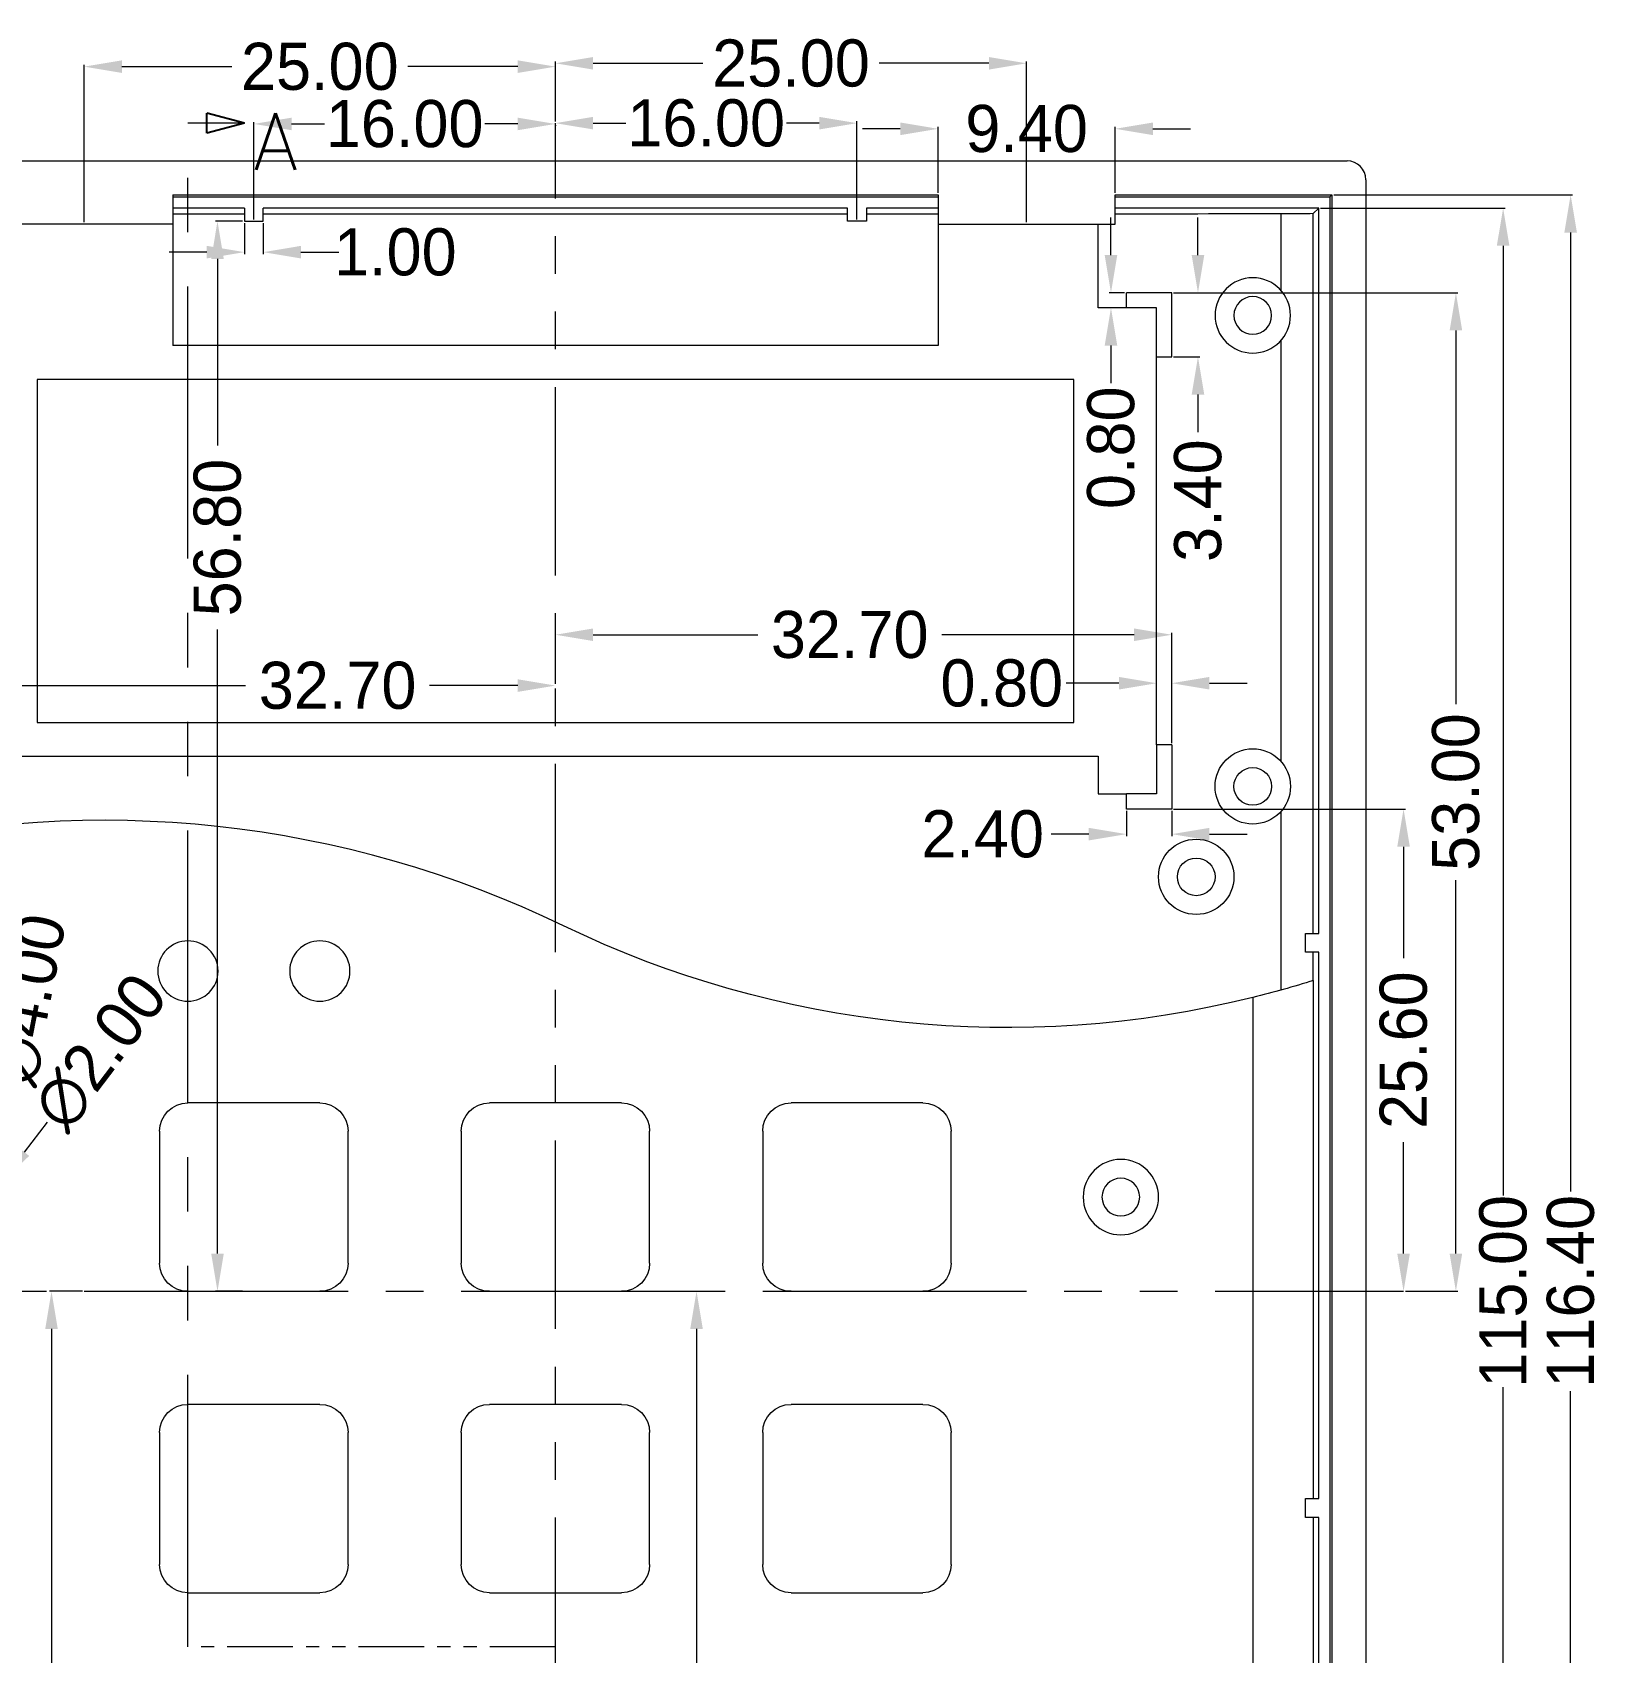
# Model space of a CAD drawing. Extents: x 142 to 418, y 267 to 420.
# Drawn here: x 198.3 to 281.5, y 321.5 to 407.5 of the extents above; entities that cross this region are included whole.
import ezdxf

# ---------------------------------------------------------------- set-up
doc = ezdxf.new("R2010")
doc.units = 0
doc.header["$MEASUREMENT"] = 0
doc.linetypes.add('PHANTOM', pattern=[2.5, 1.25, -0.25, 0.25, -0.25, 0.25, -0.25])
for name, color, linetype in [('10', 7, 'Continuous'), ('20', 7, 'Continuous'), ('TOP', 7, 'Continuous')]:
    doc.layers.add(name, color=color, linetype=linetype)
doc.styles.add('blockfont', font='simplex.shx', dxfattribs={"bigfont": 'bigfont'})
doc.dimstyles.get("Standard").update_dxf_attribs({"dimtxt": 0.18, "dimasz": 0.18, "dimexe": 0.18, "dimexo": 0.0625, "dimgap": 0.09, "dimtad": 0, "dimtih": 1, "dimtoh": 1, "dimdec": 4, "dimzin": 0, "dimdsep": 46, "dimtxsty": 'Standard', "dimcen": 0.09, "dimadec": 0, "dimazin": 0, "dimtfac": 1, "dimtdec": 4, "dimtofl": 0, "dimtmove": 0, "dimatfit": 3, "dimfxl": 0, "dimtolj": 1, "dimtzin": 0, "dimarcsym": 0})

# ---------------------------------------------------------------- blocks, each defined once
blk = doc.blocks.new('ASSORTED_DRAFT3')
at = {"color": 13}
for p, q in [((224.461, 374.209, 224.461), (222.461, 374.744)), ((222.461, 373.673), (222.461, 374.744)), ((224.461, 374.209, 224.461), (222.461, 373.673))]:
    blk.add_line(p, q, dxfattribs=at)
blk = doc.blocks.new('*D31')
at = {"color": 4, "linetype": 'Continuous', "lineweight": 9}
for p, q in [((210.028, 397.57), (210.028, 402.734)), ((212.028, 402.634), (213.772, 402.634)), ((224.028, 402.634), (222.285, 402.634)), ((226.028, 402.57), (226.028, 402.534))]:
    blk.add_line(p, q, dxfattribs=at)
for points in [[(212.028, 402.967), (212.028, 402.301), (210.028, 402.634)], [(224.028, 402.967), (224.028, 402.301), (226.028, 402.634)]]:
    blk.add_solid(points, dxfattribs=at)
at = {"layer": 'Defpoints', "color": 0, "linetype": 'Continuous', "lineweight": 9}
for p in [(210.028, 402.634), (226.028, 402.67), (210.028, 397.47)]:
    blk.add_point(p, dxfattribs=at)
at = {"color": 3, "linetype": 'Continuous', "lineweight": 9, "insert": (218.028, 402.634), "char_height": 2.5, "attachment_point": 5}
blk.add_mtext('\\A1;16.00', dxfattribs=at)
blk = doc.blocks.new('*D32')
at = {"color": 4, "linetype": 'Continuous', "lineweight": 9}
for p, q in [((226.028, 402.77), (226.028, 402.775)), ((228.028, 402.675), (229.772, 402.675)), ((240.028, 402.675), (238.285, 402.675)), ((242.028, 397.57), (242.028, 402.775))]:
    blk.add_line(p, q, dxfattribs=at)
for points in [[(228.028, 403.009), (228.028, 402.342), (226.028, 402.675)], [(240.028, 403.009), (240.028, 402.342), (242.028, 402.675)]]:
    blk.add_solid(points, dxfattribs=at)
at = {"layer": 'Defpoints', "color": 0, "linetype": 'Continuous', "lineweight": 9}
for p in [(226.028, 402.67), (242.028, 402.675), (242.028, 397.47)]:
    blk.add_point(p, dxfattribs=at)
at = {"color": 3, "linetype": 'Continuous', "lineweight": 9, "insert": (234.028, 402.675), "char_height": 2.5, "attachment_point": 5}
blk.add_mtext('\\A1;16.00', dxfattribs=at)
blk = doc.blocks.new('*D33')
at = {"color": 4, "linetype": 'Continuous', "lineweight": 9}
for p, q in [((201.028, 397.42), (201.028, 405.775)), ((203.028, 405.675), (208.855, 405.675)), ((224.028, 405.675), (218.202, 405.675)), ((226.028, 402.77), (226.028, 405.775))]:
    blk.add_line(p, q, dxfattribs=at)
for points in [[(203.028, 406.008), (203.028, 405.341), (201.028, 405.675)], [(224.028, 406.008), (224.028, 405.341), (226.028, 405.675)]]:
    blk.add_solid(points, dxfattribs=at)
at = {"layer": 'Defpoints', "color": 0, "linetype": 'Continuous', "lineweight": 9}
for p in [(226.028, 405.675), (226.028, 402.67), (201.028, 397.32)]:
    blk.add_point(p, dxfattribs=at)
at = {"color": 3, "linetype": 'Continuous', "lineweight": 9, "insert": (213.528, 405.675), "char_height": 2.5, "attachment_point": 5}
blk.add_mtext('\\A1;25.00', dxfattribs=at)
blk = doc.blocks.new('*D34')
at = {"color": 4, "linetype": 'Continuous', "lineweight": 9}
for p, q in [((226.028, 402.77), (226.028, 405.952)), ((251.028, 397.42), (251.028, 405.952)), ((228.028, 405.852), (233.855, 405.852)), ((249.028, 405.852), (243.202, 405.852))]:
    blk.add_line(p, q, dxfattribs=at)
for points in [[(228.028, 406.185), (228.028, 405.518), (226.028, 405.852)], [(249.028, 406.185), (249.028, 405.518), (251.028, 405.852)]]:
    blk.add_solid(points, dxfattribs=at)
at = {"layer": 'Defpoints', "color": 0, "linetype": 'Continuous', "lineweight": 9}
for p in [(251.028, 405.852), (226.028, 402.67), (251.028, 397.32)]:
    blk.add_point(p, dxfattribs=at)
at = {"color": 3, "linetype": 'Continuous', "lineweight": 9, "insert": (238.528, 405.852), "char_height": 2.5, "attachment_point": 5}
blk.add_mtext('\\A1;25.00', dxfattribs=at)
blk = doc.blocks.new('*D35')
at = {"color": 4, "linetype": 'Continuous', "lineweight": 9}
for p, q in [((209.528, 397.37), (209.528, 395.728)), ((210.528, 397.37), (210.528, 395.728)), ((207.528, 395.828), (205.528, 395.828)), ((212.528, 395.828), (214.528, 395.828))]:
    blk.add_line(p, q, dxfattribs=at)
for points in [[(207.528, 396.162), (207.528, 395.495), (209.528, 395.828)], [(212.528, 396.162), (212.528, 395.495), (210.528, 395.828)]]:
    blk.add_solid(points, dxfattribs=at)
at = {"layer": 'Defpoints', "color": 0, "linetype": 'Continuous', "lineweight": 9}
for p in [(209.528, 397.47), (210.528, 397.47), (210.528, 395.828)]:
    blk.add_point(p, dxfattribs=at)
at = {"color": 3, "linetype": 'Continuous', "lineweight": 9, "insert": (217.535, 395.828), "char_height": 2.5, "attachment_point": 5}
blk.add_mtext('\\A1;1.00', dxfattribs=at)
blk = doc.blocks.new('*D36')
at = {"color": 4, "linetype": 'Continuous', "lineweight": 9}
for p, q in [((246.328, 398.969), (246.328, 402.475)), ((255.728, 398.969), (255.728, 402.475)), ((244.328, 402.375), (242.328, 402.375)), ((257.728, 402.375), (259.728, 402.375))]:
    blk.add_line(p, q, dxfattribs=at)
for points in [[(244.328, 402.709), (244.328, 402.042), (246.328, 402.375)], [(257.728, 402.709), (257.728, 402.042), (255.728, 402.375)]]:
    blk.add_solid(points, dxfattribs=at)
at = {"layer": 'Defpoints', "color": 0, "linetype": 'Continuous', "lineweight": 9}
for p in [(246.328, 402.375), (246.328, 398.869), (255.728, 398.869)]:
    blk.add_point(p, dxfattribs=at)
at = {"color": 3, "linetype": 'Continuous', "lineweight": 9, "insert": (251.028, 402.375), "char_height": 2.5, "attachment_point": 5}
blk.add_mtext('\\A1;9.40', dxfattribs=at)
blk = doc.blocks.new('*D37')
at = {"color": 4, "linetype": 'Continuous', "lineweight": 9}
for p, q in [((193.328, 369.77), (193.328, 372.921)), ((195.328, 372.821), (209.588, 372.821)), ((224.028, 372.821), (219.352, 372.821))]:
    blk.add_line(p, q, dxfattribs=at)
for points in [[(195.328, 373.155), (195.328, 372.488), (193.328, 372.821)], [(224.028, 373.155), (224.028, 372.488), (226.028, 372.821)]]:
    blk.add_solid(points, dxfattribs=at)
at = {"layer": 'Defpoints', "color": 0, "linetype": 'Continuous', "lineweight": 9}
for p in [(226.028, 372.821), (226.028, 372.821), (193.328, 369.67)]:
    blk.add_point(p, dxfattribs=at)
at = {"color": 3, "linetype": 'Continuous', "lineweight": 9, "insert": (214.47, 372.821), "char_height": 2.5, "attachment_point": 5}
blk.add_mtext('\\A1;32.70', dxfattribs=at)
blk = doc.blocks.new('*D38')
at = {"color": 4, "linetype": 'Continuous', "lineweight": 9}
for p, q in [((226.028, 372.921), (226.028, 375.62)), ((228.028, 375.52), (236.76, 375.52)), ((256.728, 375.52), (246.523, 375.52)), ((258.728, 369.77), (258.728, 375.62))]:
    blk.add_line(p, q, dxfattribs=at)
for points in [[(228.028, 375.854), (228.028, 375.187), (226.028, 375.52)], [(256.728, 375.854), (256.728, 375.187), (258.728, 375.52)]]:
    blk.add_solid(points, dxfattribs=at)
at = {"layer": 'Defpoints', "color": 0, "linetype": 'Continuous', "lineweight": 9}
for p in [(258.728, 375.52), (226.028, 372.821), (258.728, 369.67)]:
    blk.add_point(p, dxfattribs=at)
at = {"color": 3, "linetype": 'Continuous', "lineweight": 9, "insert": (241.642, 375.52), "char_height": 2.5, "attachment_point": 5}
blk.add_mtext('\\A1;32.70', dxfattribs=at)
blk = doc.blocks.new('*D39')
at = {"color": 4, "linetype": 'Continuous', "lineweight": 9}
for p, q in [((256.328, 366.17), (256.328, 364.837)), ((258.728, 366.17), (258.728, 364.837)), ((254.328, 364.937), (252.328, 364.937)), ((260.728, 364.937), (262.728, 364.937))]:
    blk.add_line(p, q, dxfattribs=at)
for points in [[(254.328, 365.27), (254.328, 364.603), (256.328, 364.937)], [(260.728, 365.27), (260.728, 364.603), (258.728, 364.937)]]:
    blk.add_solid(points, dxfattribs=at)
at = {"layer": 'Defpoints', "color": 0, "linetype": 'Continuous', "lineweight": 9}
for p in [(256.328, 366.27), (258.728, 366.27), (256.328, 364.937)]:
    blk.add_point(p, dxfattribs=at)
at = {"color": 3, "linetype": 'Continuous', "lineweight": 9, "insert": (248.697, 364.937), "char_height": 2.5, "attachment_point": 5}
blk.add_mtext('\\A1;2.40', dxfattribs=at)
blk = doc.blocks.new('*D40')
at = {"color": 4, "linetype": 'Continuous', "lineweight": 9}
for p, q in [((255.928, 372.947), (253.132, 372.947)), ((257.928, 369.77), (257.928, 373.047)), ((258.728, 369.77), (258.728, 373.047)), ((260.728, 372.947), (262.728, 372.947))]:
    blk.add_line(p, q, dxfattribs=at)
for points in [[(255.928, 373.28), (255.928, 372.613), (257.928, 372.947)], [(260.728, 373.28), (260.728, 372.613), (258.728, 372.947)]]:
    blk.add_solid(points, dxfattribs=at)
at = {"layer": 'Defpoints', "color": 0, "linetype": 'Continuous', "lineweight": 9}
for p in [(257.928, 372.947), (257.928, 369.67), (258.728, 369.67)]:
    blk.add_point(p, dxfattribs=at)
at = {"color": 3, "linetype": 'Continuous', "lineweight": 9, "insert": (249.709, 372.947), "char_height": 2.5, "attachment_point": 5}
blk.add_mtext('\\A1;0.80', dxfattribs=at)
blk = doc.blocks.new('*D55')
at = {"color": 4, "linetype": 'Continuous', "lineweight": 9}
for p, q in [((200.928, 340.67), (199.19, 340.67)), ((199.29, 338.67), (199.29, 317.152)), ((199.29, 285.87), (199.29, 307.389)), ((200.928, 283.87), (199.19, 283.87))]:
    blk.add_line(p, q, dxfattribs=at)
for points in [[(198.957, 338.67), (199.624, 338.67), (199.29, 340.67)], [(198.957, 285.87), (199.624, 285.87), (199.29, 283.87)]]:
    blk.add_solid(points, dxfattribs=at)
at = {"layer": 'Defpoints', "color": 0, "linetype": 'Continuous', "lineweight": 9}
for p in [(199.29, 340.67), (201.028, 340.67), (201.028, 283.87)]:
    blk.add_point(p, dxfattribs=at)
at = {"color": 3, "linetype": 'Continuous', "lineweight": 9, "insert": (199.29, 312.27), "char_height": 2.5, "attachment_point": 5, "rotation": 90}
blk.add_mtext('\\A1;56.80', dxfattribs=at)
blk = doc.blocks.new('*D56')
at = {"color": 4, "linetype": 'Continuous', "lineweight": 9}
for p, q in [((229.628, 340.67), (233.615, 340.67)), ((233.515, 338.67), (233.515, 316.844)), ((233.515, 285.67), (233.515, 307.497)), ((229.628, 283.67), (233.615, 283.67))]:
    blk.add_line(p, q, dxfattribs=at)
for points in [[(233.181, 338.67), (233.848, 338.67), (233.515, 340.67)], [(233.181, 285.67), (233.848, 285.67), (233.515, 283.67)]]:
    blk.add_solid(points, dxfattribs=at)
at = {"layer": 'Defpoints', "color": 0, "linetype": 'Continuous', "lineweight": 9}
for p in [(229.528, 340.67), (233.515, 340.67), (229.528, 283.67)]:
    blk.add_point(p, dxfattribs=at)
at = {"color": 3, "linetype": 'Continuous', "lineweight": 9, "insert": (233.515, 312.17), "char_height": 2.5, "attachment_point": 5, "rotation": 90}
blk.add_mtext('\\A1;57.00', dxfattribs=at)
blk = doc.blocks.new('*D60')
at = {"color": 4, "linetype": 'Continuous', "lineweight": 9}
for p, q in [((209.428, 397.47), (207.998, 397.47)), ((208.098, 395.47), (208.098, 385.559)), ((208.098, 342.67), (208.098, 375.796)), ((209.428, 340.67), (207.998, 340.67))]:
    blk.add_line(p, q, dxfattribs=at)
for points in [[(207.765, 395.47), (208.432, 395.47), (208.098, 397.47)], [(207.765, 342.67), (208.432, 342.67), (208.098, 340.67)]]:
    blk.add_solid(points, dxfattribs=at)
at = {"layer": 'Defpoints', "color": 0, "linetype": 'Continuous', "lineweight": 9}
for p in [(209.528, 397.47), (208.098, 340.67), (209.528, 340.67)]:
    blk.add_point(p, dxfattribs=at)
at = {"color": 3, "linetype": 'Continuous', "lineweight": 9, "insert": (208.098, 380.678), "char_height": 2.5, "attachment_point": 5, "rotation": 90}
blk.add_mtext('\\A1;56.80', dxfattribs=at)
blk = doc.blocks.new('*D61')
at = {"color": 4, "linetype": 'Continuous', "lineweight": 9}
for p, q in [((258.828, 366.27), (271.128, 366.27)), ((271.028, 364.27), (271.028, 358.352)), ((271.028, 342.67), (271.028, 348.589))]:
    blk.add_line(p, q, dxfattribs=at)
for points in [[(270.695, 364.27), (271.362, 364.27), (271.028, 366.27)], [(270.695, 342.67), (271.362, 342.67), (271.028, 340.67)]]:
    blk.add_solid(points, dxfattribs=at)
at = {"layer": 'Defpoints', "color": 0, "linetype": 'Continuous', "lineweight": 9}
for p in [(258.728, 366.27), (271.028, 340.67), (271.028, 340.67)]:
    blk.add_point(p, dxfattribs=at)
at = {"color": 3, "linetype": 'Continuous', "lineweight": 9, "insert": (271.028, 353.47), "char_height": 2.5, "attachment_point": 5, "rotation": 90}
blk.add_mtext('\\A1;25.60', dxfattribs=at)
blk = doc.blocks.new('*D62')
at = {"color": 4, "linetype": 'Continuous', "lineweight": 9}
for p, q in [((258.828, 393.67), (273.906, 393.67)), ((273.806, 391.67), (273.806, 371.844)), ((273.806, 342.67), (273.806, 362.497)), ((271.128, 340.67), (273.906, 340.67))]:
    blk.add_line(p, q, dxfattribs=at)
for points in [[(273.472, 391.67), (274.139, 391.67), (273.806, 393.67)], [(273.472, 342.67), (274.139, 342.67), (273.806, 340.67)]]:
    blk.add_solid(points, dxfattribs=at)
at = {"layer": 'Defpoints', "color": 0, "linetype": 'Continuous', "lineweight": 9}
for p in [(258.728, 393.67), (273.806, 393.67), (271.028, 340.67)]:
    blk.add_point(p, dxfattribs=at)
at = {"color": 3, "linetype": 'Continuous', "lineweight": 9, "insert": (273.806, 367.17), "char_height": 2.5, "attachment_point": 5, "rotation": 90}
blk.add_mtext('\\A1;53.00', dxfattribs=at)
blk = doc.blocks.new('*D63')
at = {"color": 4, "linetype": 'Continuous', "lineweight": 9}
for p, q in [((266.628, 398.17), (276.412, 398.17)), ((276.312, 396.17), (276.312, 345.76)), ((276.312, 285.17), (276.312, 335.58)), ((266.628, 283.17), (276.412, 283.17))]:
    blk.add_line(p, q, dxfattribs=at)
for points in [[(275.978, 396.17), (276.645, 396.17), (276.312, 398.17)], [(275.978, 285.17), (276.645, 285.17), (276.312, 283.17)]]:
    blk.add_solid(points, dxfattribs=at)
at = {"layer": 'Defpoints', "color": 0, "linetype": 'Continuous', "lineweight": 9}
for p in [(266.528, 398.17), (266.528, 283.17), (276.312, 283.17)]:
    blk.add_point(p, dxfattribs=at)
at = {"color": 3, "linetype": 'Continuous', "lineweight": 9, "insert": (276.312, 340.67), "char_height": 2.5, "attachment_point": 5, "rotation": 90}
blk.add_mtext('\\A1;115.00', dxfattribs=at)
blk = doc.blocks.new('*D64')
at = {"color": 4, "linetype": 'Continuous', "lineweight": 9}
for p, q in [((267.327, 398.869), (279.994, 398.869)), ((279.894, 396.869), (279.894, 345.969)), ((279.894, 284.471), (279.894, 335.372)), ((267.327, 282.471), (279.994, 282.471))]:
    blk.add_line(p, q, dxfattribs=at)
for points in [[(279.561, 396.869), (280.228, 396.869), (279.894, 398.869)], [(279.561, 284.471), (280.228, 284.471), (279.894, 282.471)]]:
    blk.add_solid(points, dxfattribs=at)
at = {"layer": 'Defpoints', "color": 0, "linetype": 'Continuous', "lineweight": 9}
for p in [(267.227, 398.869), (279.894, 398.869), (267.227, 282.471)]:
    blk.add_point(p, dxfattribs=at)
at = {"color": 3, "linetype": 'Continuous', "lineweight": 9, "insert": (279.894, 340.67), "char_height": 2.5, "attachment_point": 5, "rotation": 90}
blk.add_mtext('\\A1;116.40', dxfattribs=at)
blk = doc.blocks.new('*D65')
at = {"color": 4, "linetype": 'Continuous', "lineweight": 9}
for p, q in [((260.121, 395.67), (260.121, 397.67)), ((258.828, 393.67), (260.221, 393.67)), ((258.828, 390.27), (260.221, 390.27)), ((260.121, 388.27), (260.121, 386.27))]:
    blk.add_line(p, q, dxfattribs=at)
for points in [[(259.788, 395.67), (260.455, 395.67), (260.121, 393.67)], [(259.788, 388.27), (260.455, 388.27), (260.121, 390.27)]]:
    blk.add_solid(points, dxfattribs=at)
at = {"layer": 'Defpoints', "color": 0, "linetype": 'Continuous', "lineweight": 9}
for p in [(258.728, 393.67), (258.728, 390.27), (260.121, 390.27)]:
    blk.add_point(p, dxfattribs=at)
at = {"color": 3, "linetype": 'Continuous', "lineweight": 9, "insert": (260.121, 382.639), "char_height": 2.5, "attachment_point": 5, "rotation": 90}
blk.add_mtext('\\A1;3.40', dxfattribs=at)
blk = doc.blocks.new('*D66')
at = {"color": 4, "linetype": 'Continuous', "lineweight": 9}
for p, q in [((255.504, 395.67), (255.504, 397.67)), ((256.228, 393.67), (255.404, 393.67)), ((256.228, 392.87), (255.404, 392.87)), ((255.504, 390.87), (255.504, 388.87))]:
    blk.add_line(p, q, dxfattribs=at)
for points in [[(255.17, 395.67), (255.837, 395.67), (255.504, 393.67)], [(255.17, 390.87), (255.837, 390.87), (255.504, 392.87)]]:
    blk.add_solid(points, dxfattribs=at)
at = {"layer": 'Defpoints', "color": 0, "linetype": 'Continuous', "lineweight": 9}
for p in [(256.328, 393.67), (255.504, 392.87), (256.328, 392.87)]:
    blk.add_point(p, dxfattribs=at)
at = {"color": 3, "linetype": 'Continuous', "lineweight": 9, "insert": (255.504, 385.447), "char_height": 2.5, "attachment_point": 5, "rotation": 90}
blk.add_mtext('\\A1;0.80', dxfattribs=at)
blk = doc.blocks.new('*D67')
at = {"color": 4, "linetype": 'Continuous', "lineweight": 9}
blk.add_line((197.174, 351.56), (196.792, 349.597), dxfattribs=at)
blk.add_solid([(196.465, 349.66), (197.119, 349.533), (196.41, 347.634)], dxfattribs=at)
at = {"layer": 'Defpoints', "color": 0, "linetype": 'Continuous', "lineweight": 9}
for p in [(196.41, 347.634), (195.647, 343.707)]:
    blk.add_point(p, dxfattribs=at)
at = {"color": 3, "linetype": 'Continuous', "lineweight": 9, "insert": (198.066, 356.147), "char_height": 2.5, "attachment_point": 5, "rotation": 78.99283}
blk.add_mtext('\\A1;∅4.00', dxfattribs=at)
blk = doc.blocks.new('*D68')
at = {"color": 4, "linetype": 'Continuous', "lineweight": 9}
blk.add_line((199.053, 349.652), (197.843, 348.059), dxfattribs=at)
blk.add_solid([(197.578, 348.261), (198.109, 347.858), (196.633, 346.467)], dxfattribs=at)
at = {"layer": 'Defpoints', "color": 0, "linetype": 'Continuous', "lineweight": 9}
for p in [(196.633, 346.467), (195.424, 344.874)]:
    blk.add_point(p, dxfattribs=at)
at = {"color": 3, "linetype": 'Continuous', "lineweight": 9, "insert": (201.88, 353.373), "char_height": 2.5, "attachment_point": 5, "rotation": 52.77542}
blk.add_mtext('\\A1;∅2.00', dxfattribs=at)

msp = doc.modelspace()

# ---------------------------------------------------------------- linework, layer by layer
at = {"layer": '10', "color": 1, "linetype": 'PHANTOM', "lineweight": 9, "ltscale": 11.552847}
msp.add_line((206.528, 321.8), (206.528, 402.67), dxfattribs=at)
at = {"layer": '10', "color": 1, "linetype": 'Continuous', "lineweight": 9}
msp.add_line((209.528, 402.67), (206.528, 402.67), dxfattribs=at)
at = {"layer": '10', "color": 7, "linetype": 'Continuous', "lineweight": 9}
for p, q in [((184.028, 400.67), (268.029, 400.67)), ((269.028, 399.671), (269.028, 281.67)), ((205.728, 398.869), (246.328, 398.869)), ((205.728, 398.869), (205.728, 397.32)), ((205.729, 398.765), (246.328, 398.765)), ((246.328, 398.869), (246.328, 397.32)), ((255.728, 398.869), (267.227, 398.869)), ((255.728, 397.32), (255.728, 398.869)), ((255.728, 398.765), (267.123, 398.765)), ((267.123, 398.765), (267.227, 398.869)), ((267.123, 398.765), (267.123, 282.576)), ((267.227, 398.869), (267.227, 282.471)), ((205.728, 397.32), (196.328, 397.32)), ((209.528, 398.17), (205.728, 398.17)), ((205.728, 397.32), (205.728, 390.87)), ((209.528, 398.17), (209.528, 397.47)), ((209.528, 397.47), (210.528, 397.47)), ((241.528, 398.17), (210.528, 398.17)), ((210.528, 397.47), (210.528, 398.17)), ((241.528, 397.47), (241.528, 398.17)), ((242.528, 397.47), (241.528, 397.47)), ((246.329, 398.17), (242.528, 398.17)), ((242.528, 398.17), (242.528, 397.47)), ((246.328, 397.32), (255.728, 397.32)), ((246.328, 397.32), (246.328, 390.87)), ((254.832, 392.87), (254.832, 397.32)), ((266.528, 398.17), (255.728, 398.17)), ((264.514, 397.857), (264.514, 393.81)), ((266.528, 398.17), (266.233, 397.875)), ((266.233, 359.67), (266.233, 397.875)), ((266.528, 359.67), (266.528, 398.17)), ((256.328, 392.87), (256.328, 393.67)), ((258.728, 393.67), (256.328, 393.67)), ((258.728, 390.27), (258.728, 393.67)), ((256.328, 392.87), (254.832, 392.87)), ((257.928, 392.87), (256.328, 392.87)), ((257.928, 390.27), (257.928, 392.87)), ((246.328, 390.87), (205.728, 390.87)), ((264.514, 391.131), (264.514, 368.81)), ((257.928, 369.67), (257.928, 390.27)), ((257.928, 390.27), (258.728, 390.27)), ((253.528, 389.07), (198.528, 389.07)), ((198.528, 389.07), (198.528, 370.87)), ((253.528, 370.87), (253.528, 389.07)), ((198.528, 370.87), (253.528, 370.87)), ((197.225, 369.07), (254.832, 369.07)), ((254.832, 369.07), (254.832, 367.07)), ((258.728, 369.67), (257.928, 369.67)), ((257.928, 369.67), (257.928, 367.07)), ((258.728, 369.67), (258.728, 366.27)), ((254.832, 367.07), (256.328, 367.07)), ((256.328, 366.27), (256.328, 367.07)), ((257.928, 367.07), (256.328, 367.07)), ((258.728, 366.27), (256.328, 366.27)), ((264.514, 366.131), (264.514, 356.657)), ((265.828, 358.67), (265.828, 359.67)), ((265.828, 359.67), (266.528, 359.67)), ((266.528, 358.67), (265.828, 358.67)), ((266.233, 357.167), (266.233, 358.67)), ((266.528, 329.67), (266.528, 358.67)), ((266.254, 329.67), (266.254, 357.174)), ((263.028, 356.265), (263.028, 294.592)), ((213.528, 350.67), (206.528, 350.67)), ((229.528, 350.67), (222.528, 350.67)), ((245.528, 350.67), (238.528, 350.67)), ((205.028, 349.17), (205.028, 342.17)), ((215.028, 342.17), (215.028, 349.17)), ((221.028, 349.17), (221.028, 342.17)), ((231.028, 342.17), (231.028, 349.17)), ((237.028, 349.17), (237.028, 342.17)), ((247.028, 342.17), (247.028, 349.17)), ((206.528, 340.67), (213.528, 340.67)), ((222.528, 340.67), (229.528, 340.67)), ((238.528, 340.67), (245.528, 340.67)), ((213.528, 334.67), (206.528, 334.67)), ((229.528, 334.67), (222.528, 334.67)), ((245.528, 334.67), (238.528, 334.67)), ((205.028, 333.17), (205.028, 326.17)), ((215.028, 326.17), (215.028, 333.17)), ((221.028, 333.17), (221.028, 326.17)), ((231.028, 326.17), (231.028, 333.17)), ((237.028, 333.17), (237.028, 326.17)), ((247.028, 326.17), (247.028, 333.17)), ((265.828, 329.67), (266.528, 329.67)), ((265.828, 328.67), (265.828, 329.67)), ((266.528, 328.67), (265.828, 328.67)), ((266.254, 299.67), (266.254, 328.67)), ((266.528, 299.67), (266.528, 328.67)), ((206.528, 324.67), (213.528, 324.67)), ((222.528, 324.67), (229.528, 324.67)), ((238.528, 324.67), (245.528, 324.67))]:
    msp.add_line(p, q, dxfattribs=at)
at = {"layer": '10', "color": 1, "linetype": 'PHANTOM', "lineweight": 9, "ltscale": 2.785714}
msp.add_line((226.028, 321.8), (206.528, 321.8), dxfattribs=at)
at = {"layer": '10', "color": 7, "linetype": 'Continuous', "lineweight": 9, "extrusion": (0, 0, -1)}
for centre, radius in [((-263.028, 392.47), 2), ((-263.028, 392.47), 1), ((-206.528, 357.67), 1.6), ((-213.528, 357.67), 1.6), ((-256.028, 345.67), 2), ((-256.028, 345.67), 1)]:
    msp.add_circle(centre, radius, dxfattribs=at)
at = {"layer": '10', "color": 7, "linetype": 'Continuous', "lineweight": 9}
for centre, radius in [((263.028, 367.47), 2), ((263.028, 367.47), 1), ((260.028, 362.67), 2), ((260.028, 362.67), 1)]:
    msp.add_circle(centre, radius, dxfattribs=at)
msp.add_arc((202.054, 309.67), 56, 64.15807, 103.45067, dxfattribs=at)
at = {"layer": '10', "color": 7, "linetype": 'Continuous', "lineweight": 9, "extrusion": (0, 0, -1)}
for centre, radius, start, end in [((-250.002, 408.67), 54, 256.04125, 295.84193), ((-250.002, 408.67), 54, 252.48454, 256.04125), ((-206.528, 349.17), 1.5, 0, 90), ((-213.528, 349.17), 1.5, 90, 180), ((-222.528, 349.17), 1.5, 0, 90), ((-229.528, 349.17), 1.5, 90, 180), ((-238.528, 349.17), 1.5, 0, 90), ((-245.528, 349.17), 1.5, 90, 180), ((-206.528, 342.17), 1.5, 270, 0), ((-213.528, 342.17), 1.5, 180, 270), ((-222.528, 342.17), 1.5, 270, 0), ((-229.528, 342.17), 1.5, 180, 270), ((-238.528, 342.17), 1.5, 270, 0), ((-245.528, 342.17), 1.5, 180, 270), ((-206.528, 333.17), 1.5, 0, 90), ((-213.528, 333.17), 1.5, 90, 180), ((-222.528, 333.17), 1.5, 0, 90), ((-229.528, 333.17), 1.5, 90, 180), ((-238.528, 333.17), 1.5, 0, 90), ((-245.528, 333.17), 1.5, 90, 180), ((-206.528, 326.17), 1.5, 270, 0), ((-213.528, 326.17), 1.5, 180, 270), ((-222.528, 326.17), 1.5, 270, 0), ((-229.528, 326.17), 1.5, 180, 270), ((-238.528, 326.17), 1.5, 270, 0), ((-245.528, 326.17), 1.5, 180, 270)]:
    msp.add_arc(centre, radius, start, end, dxfattribs=at)
at = {"layer": '10', "color": 7, "linetype": 'Continuous', "lineweight": 9}
msp.add_ellipse((268.028, 399.67), major_axis=(0.708, 0.708), ratio=0.998783, start_param=5.498396, end_param=7.067974, dxfattribs=at)
at = {"layer": '10', "color": 7, "linetype": 'Continuous', "lineweight": 9, "extrusion": (0, 0, -1)}
for centre, major_axis, start_param, end_param in [((226.029, 408.186), (592.976, 0), 1.598627, 1.605038), ((226.028, 408.186), (-592.965, 0), 4.686246, 4.738532), ((226.028, 408.186), (-592.976, 0), 4.678147, 4.684559), ((226.028, 408.186), (-592.966, 0), 4.64744, 4.662281), ((264.371, 397.895), (-2.2, 0), 3.703348, 4.64744)]:
    msp.add_ellipse(centre, major_axis=major_axis, ratio=0.017455, start_param=start_param, end_param=end_param, dxfattribs=at)
at = {"layer": '20', "color": 1, "linetype": 'PHANTOM', "lineweight": 9, "ltscale": 8}
for p, q in [((226.028, 278.67), (226.028, 402.67)), ((181.028, 340.67), (271.028, 340.67))]:
    msp.add_line(p, q, dxfattribs=at)

# ---------------------------------------------------------------- block references
at = {"layer": 'TOP', "color": 1, "linetype": 'Continuous', "lineweight": 9}
msp.add_blockref('ASSORTED_DRAFT3', (-14.933, 28.462), dxfattribs=at)

# ---------------------------------------------------------------- texts
at = {"layer": 'TOP', "color": 1, "linetype": 'Continuous', "lineweight": 9, "insert": (210.025, 400.202), "char_height": 3, "attachment_point": 7, "line_spacing_factor": 0.903614, "style": 'blockfont'}
msp.add_mtext('\\W01.000;A', dxfattribs=at)

# ---------------------------------------------------------------- dimensions: what is measured, and where the dimension line sits
at = {"linetype": 'Continuous', "lineweight": 9}
for base, p1, p2, picture, middle in [((226.028, 405.675), (201.028, 397.32), (226.028, 402.67), '*D33', (213.528, 405.675)), ((251.028, 405.852), (226.028, 402.67), (251.028, 397.32), '*D34', (238.528, 405.852)), ((210.028, 402.634), (226.028, 402.67), (210.028, 397.47), '*D31', (218.028, 402.634)), ((242.028, 402.675), (226.028, 402.67), (242.028, 397.47), '*D32', (234.028, 402.675)), ((246.328, 402.375), (255.728, 398.869), (246.328, 398.869), '*D36', (251.028, 402.375)), ((210.528, 395.828), (209.528, 397.47), (210.528, 397.47), '*D35', (217.535, 395.828)), ((256.328, 364.937), (258.728, 366.27), (256.328, 366.27), '*D39', (248.697, 364.937))]:
    dim = msp.add_linear_dim(base=base, p1=p1, p2=p2, dimstyle='Standard', override={"dimtxt": 2.5, "dimasz": 2, "dimexe": 0.1, "dimexo": 0.1, "dimtih": 0, "dimtoh": 0, "dimdec": 2, "dimdsep": 0, "dimcen": 0, "dimclrd": 4, "dimclre": 4, "dimclrt": 3, "dimadec": 1, "dimtdec": 2, "dimlwd": 9, "dimlwe": 9}, dxfattribs=at)
    dim.commit()
    dim.dimension.update_dxf_attribs({"geometry": picture, "text_midpoint": middle})
for base, p1, p2, picture, middle in [((279.894, 398.869), (267.227, 282.471), (267.227, 398.869), '*D64', (279.894, 340.67)), ((255.504, 392.87), (256.328, 393.67), (256.328, 392.87), '*D66', (255.504, 385.447)), ((260.121, 390.27), (258.728, 393.67), (258.728, 390.27), '*D65', (260.121, 382.639)), ((276.312, 283.17), (266.528, 398.17), (266.528, 283.17), '*D63', (276.312, 340.67)), ((273.806, 393.67), (271.028, 340.67), (258.728, 393.67), '*D62', (273.806, 367.17)), ((271.028, 340.67), (258.728, 366.27), (271.028, 340.67), '*D61', (271.028, 353.47)), ((199.29, 340.67), (201.028, 283.87), (201.028, 340.67), '*D55', (199.29, 312.27)), ((233.515, 340.67), (229.528, 283.67), (229.528, 340.67), '*D56', (233.515, 312.17))]:
    dim = msp.add_linear_dim(base=base, p1=p1, p2=p2, angle=90, dimstyle='Standard', override={"dimtxt": 2.5, "dimasz": 2, "dimexe": 0.1, "dimexo": 0.1, "dimtih": 0, "dimtoh": 0, "dimdec": 2, "dimdsep": 0, "dimcen": 0, "dimclrd": 4, "dimclre": 4, "dimclrt": 3, "dimadec": 1, "dimtdec": 2, "dimlwd": 9, "dimlwe": 9}, dxfattribs=at)
    dim.commit()
    dim.dimension.update_dxf_attribs({"geometry": picture, "text_midpoint": middle})
dim = msp.add_linear_dim(base=(208.098, 340.67), p1=(209.528, 397.47), p2=(209.528, 340.67), angle=90, dimstyle='Standard', override={"dimtxt": 2.5, "dimasz": 2, "dimexe": 0.1, "dimexo": 0.1, "dimtih": 0, "dimtoh": 0, "dimdec": 2, "dimdsep": 0, "dimcen": 0, "dimclrd": 4, "dimclre": 4, "dimclrt": 3, "dimadec": 1, "dimtdec": 2, "dimlwd": 9, "dimlwe": 9}, dxfattribs=at)
dim.commit()
dim.dimension.update_dxf_attribs({"geometry": '*D60', "text_midpoint": (208.098, 380.678), "dimtype": 160})
for base, p1, p2, picture, middle in [((258.728, 375.52), (226.028, 372.821), (258.728, 369.67), '*D38', (241.642, 375.52)), ((226.028, 372.821), (193.328, 369.67), (226.028, 372.821), '*D37', (214.47, 372.821)), ((257.928, 372.947), (258.728, 369.67), (257.928, 369.67), '*D40', (249.709, 372.947))]:
    dim = msp.add_linear_dim(base=base, p1=p1, p2=p2, dimstyle='Standard', override={"dimtxt": 2.5, "dimasz": 2, "dimexe": 0.1, "dimexo": 0.1, "dimtih": 0, "dimtoh": 0, "dimdec": 2, "dimdsep": 0, "dimcen": 0, "dimclrd": 4, "dimclre": 4, "dimclrt": 3, "dimadec": 1, "dimtdec": 2, "dimlwd": 9, "dimlwe": 9}, dxfattribs=at)
    dim.commit()
    dim.dimension.update_dxf_attribs({"geometry": picture, "text_midpoint": middle, "dimtype": 160})
for p1, p2, picture, middle in [((195.647, 343.707), (196.41, 347.634), '*D67', (198.066, 356.147)), ((195.424, 344.874), (196.633, 346.467), '*D68', (201.88, 353.373))]:
    dim = msp.add_diameter_dim_2p(p1=p1, p2=p2, dimstyle='Standard', override={"dimtxt": 2.5, "dimasz": 2, "dimexe": 0.1, "dimexo": 0.1, "dimtih": 0, "dimtoh": 0, "dimdec": 2, "dimdsep": 0, "dimcen": 0, "dimclrd": 4, "dimclre": 4, "dimclrt": 3, "dimadec": 1, "dimtdec": 2, "dimlwd": 9, "dimlwe": 9}, dxfattribs=at)
    dim.commit()
    dim.dimension.update_dxf_attribs({"geometry": picture, "text_midpoint": middle})

doc.saveas('drawing.dxf')
